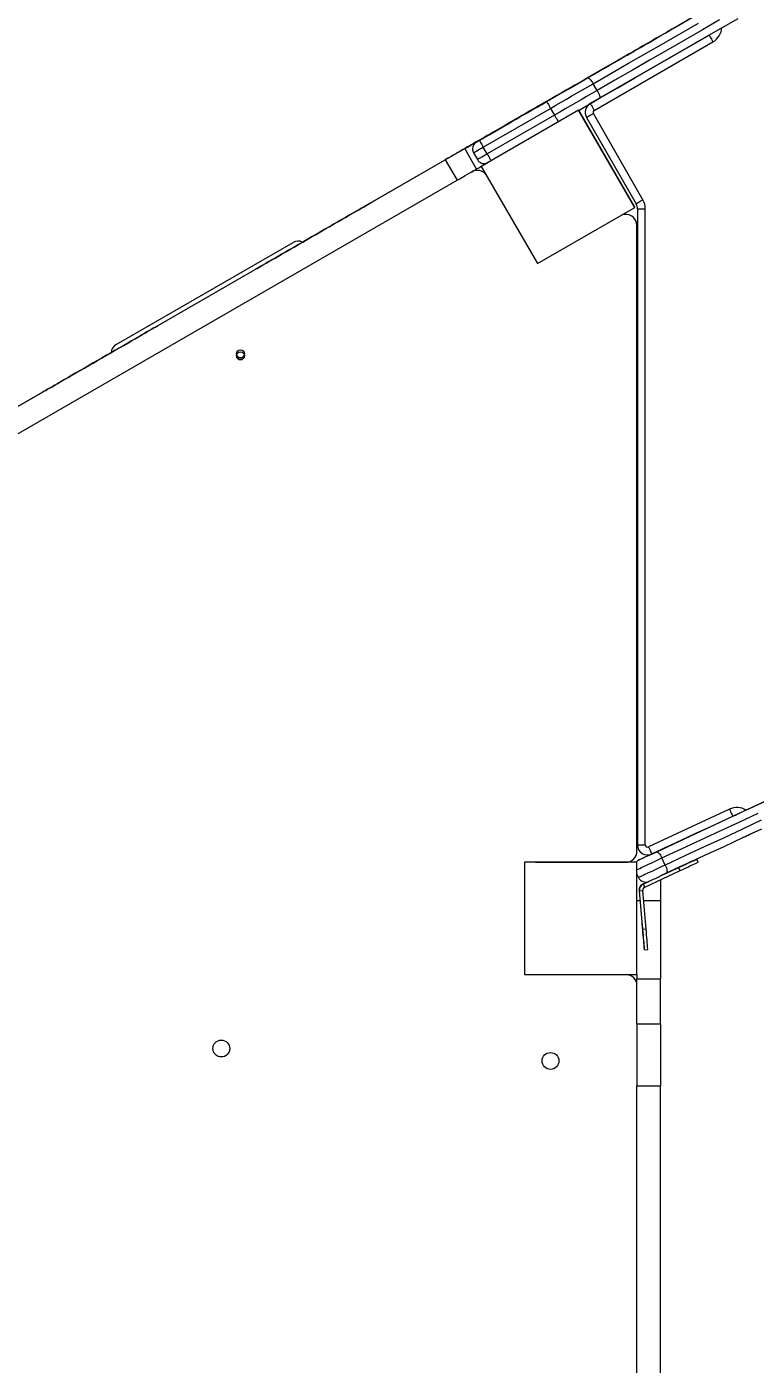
# Model space of a CAD drawing. Header units: millimetres. Extents: x -11024 to 8278, y -7837 to 5770.
# Drawn here: x -5436 to -4787, y -134 to 1057 of the extents above; entities that cross this region are included whole.
import ezdxf

# ---------------------------------------------------------------- set-up
doc = ezdxf.new("R2010")
doc.units = ezdxf.units.MM
for name, color, linetype in [('DIKOM_ОБЪЕКТ', 7, 'Continuous'), ('DIKOM_РАЗМЕР_ЗОНА', 7, 'Continuous'), ('DIKOM_РАЗМЕР_ОБЪЕКТА', 7, 'Continuous')]:
    doc.layers.add(name, color=color, linetype=linetype)
doc.styles.add('style1', font='arial.ttf', dxfattribs={"width": 0.8})
doc.dimstyles.new('1-50', dxfattribs={"dimtxt": 300, "dimasz": 200, "dimexe": 100, "dimexo": 0, "dimgap": 100, "dimtad": 1, "dimtxsty": 'style1', "dimcen": 200, "dimclrd": 7, "dimclre": 7, "dimclrt": 7, "dimadec": 1, "dimazin": 2, "dimtfac": 1, "dimtmove": 0, "dimatfit": 2, "dimfxl": 0, "dimlwd": 25, "dimlwe": 18, "dimarcsym": 0})

# ---------------------------------------------------------------- blocks, each defined once
blk = doc.blocks.new('*D9')
at = {"layer": 'Defpoints', "color": 0, "transparency": 16777216}
for p in [(3740.7, 3707.5), (-8191.6, -3797.3), (-1076.1, -3797.3)]:
    blk.add_point(p, dxfattribs=at)
at = {"layer": 'DIKOM_РАЗМЕР_ОБЪЕКТА', "color": 7, "lineweight": 18, "transparency": 16777216}
for p, q in [((3740.7, 3707.5), (-8291.6, 3707.5)), ((-1076.1, -3797.3), (-8291.6, -3797.3))]:
    blk.add_line(p, q, dxfattribs=at)
at = {"layer": 'DIKOM_РАЗМЕР_ОБЪЕКТА', "color": 7, "lineweight": 25, "transparency": 16777216}
blk.add_line((-8191.6, 3507.5), (-8191.6, -3597.3), dxfattribs=at)
at = {"layer": 'DIKOM_РАЗМЕР_ОБЪЕКТА', "color": 7, "transparency": 16777216}
for points in [[(-8224.9, 3507.5), (-8158.2, 3507.5), (-8191.6, 3707.5)], [(-8224.9, -3597.3), (-8158.2, -3597.3), (-8191.6, -3797.3)]]:
    blk.add_solid(points, dxfattribs=at)
at = {"layer": 'DIKOM_РАЗМЕР_ОБЪЕКТА', "color": 7, "transparency": 16777216, "insert": (-8444.7, -44.9), "char_height": 300, "attachment_point": 5, "rotation": 90, "style": 'style1'}
blk.add_mtext('7500', dxfattribs=at)
blk = doc.blocks.new('*D11')
at = {"layer": 'Defpoints', "color": 0, "transparency": 16777216}
for p in [(3316.1, 5770.1), (-10574.2, -5797.3), (-1580.1, -5797.3)]:
    blk.add_point(p, dxfattribs=at)
at = {"layer": 'DIKOM_РАЗМЕР_ЗОНА', "color": 7, "lineweight": 18, "transparency": 16777216}
for p, q in [((3316.1, 5770.1), (-10674.2, 5770.1)), ((-1580.1, -5797.3), (-10674.2, -5797.3))]:
    blk.add_line(p, q, dxfattribs=at)
at = {"layer": 'DIKOM_РАЗМЕР_ЗОНА', "color": 7, "lineweight": 25, "transparency": 16777216}
blk.add_line((-10574.2, 5570.1), (-10574.2, -5597.3), dxfattribs=at)
at = {"layer": 'DIKOM_РАЗМЕР_ЗОНА', "color": 7, "transparency": 16777216}
for points in [[(-10607.5, 5570.1), (-10540.8, 5570.1), (-10574.2, 5770.1)], [(-10607.5, -5597.3), (-10540.8, -5597.3), (-10574.2, -5797.3)]]:
    blk.add_solid(points, dxfattribs=at)
at = {"layer": 'DIKOM_РАЗМЕР_ЗОНА', "color": 7, "transparency": 16777216, "insert": (-10827.3, -173), "char_height": 300, "attachment_point": 5, "rotation": 90, "style": 'style1'}
blk.add_mtext('11500', dxfattribs=at)

msp = doc.modelspace()

# ---------------------------------------------------------------- linework, layer by layer
at = {"layer": 'DIKOM_ОБЪЕКТ', "color": 7, "linetype": 'Continuous', "lineweight": 15}
for p, q in [((-4977.483, 988.267), (-4856.184, 1058.299)), ((-4828.475, 1050.042), (-4934.164, 989.022)), ((-4934.164, 989.022), (-4828.475, 1050.042)), ((-4828.475, 1050.042), (-4828.475, 1050.042)), ((-4930.664, 982.96), (-4824.975, 1043.98)), ((-4896.683, 1034.915), (-4896.681, 1034.912)), ((-4928.089, 1000.611), (-4931.589, 1006.673)), ((-4973.027, 990.832), (-5032.905, 956.261)), ((-4973.28, 990.693), (-4973.307, 990.677)), ((-4973.255, 990.706), (-4973.224, 990.724)), ((-4973.253, 990.708), (-4973.251, 990.709)), ((-4967.034, 994.293), (-4967.089, 994.261)), ((-4967.089, 994.261), (-4967.089, 994.261)), ((-4966.96, 994.335), (-4967.034, 994.293)), ((-4944.576, 983.111), (-5031.178, 933.111)), ((-5029.405, 950.199), (-4969.527, 984.77)), ((-4966.027, 978.708), (-5025.905, 944.137)), ((-4977.55, 988.384), (-4977.55, 988.384)), ((-4977.55, 988.383), (-4977.55, 988.384)), ((-4977.483, 988.266), (-4977.55, 988.384)), ((-4977.483, 988.266), (-4977.55, 988.384)), ((-4977.483, 988.266), (-4977.55, 988.384)), ((-4977.483, 988.265), (-4977.55, 988.383)), ((-4977.483, 988.265), (-4977.55, 988.383)), ((-4977.483, 988.266), (-4977.55, 988.383)), ((-4977.481, 988.261), (-4977.55, 988.382)), ((-4977.481, 988.261), (-4977.55, 988.382)), ((-4977.55, 988.381), (-4977.55, 988.381)), ((-4977.481, 988.261), (-4977.55, 988.381)), ((-4977.481, 988.261), (-4977.55, 988.381)), ((-4969.527, 984.77), (-4966.027, 978.708)), ((-4944.576, 983.111), (-4944.576, 983.12)), ((-4894.576, 896.509), (-4944.576, 983.111)), ((-4894.579, 896.674), (-4944.463, 983.075)), ((-4938.664, 981.228), (-4938.664, 981.228)), ((-4887.323, 903.339), (-4931.399, 980.234)), ((-5024.245, 961.261), (-5003.462, 973.26)), ((-5003.533, 973.383), (-5020.114, 963.81)), ((-5020.108, 963.814), (-5003.529, 973.385)), ((-5003.533, 973.382), (-5020.087, 963.825)), ((-5020.08, 963.829), (-5003.529, 973.384)), ((-5003.533, 973.382), (-5020.06, 963.84)), ((-5020.053, 963.844), (-5003.529, 973.384)), ((-5003.532, 973.381), (-5020.021, 963.861)), ((-5020.011, 963.867), (-5003.531, 973.381)), ((-5003.531, 973.381), (-5020.001, 963.872)), ((-5019.991, 963.878), (-5003.531, 973.381)), ((-5003.462, 973.26), (-5003.531, 973.381)), ((-5003.531, 973.381), (-5003.531, 973.381)), ((-5003.529, 973.385), (-5003.529, 973.385)), ((-5003.529, 973.383), (-5003.529, 973.384)), ((-5003.529, 973.384), (-5003.529, 973.384)), ((-4937.472, 976.752), (-4893.396, 899.858)), ((-5035.504, 954.761), (-5035.504, 954.761)), ((-5020.108, 963.813), (-5020.108, 963.814)), ((-5020.08, 963.828), (-5020.08, 963.829)), ((-5020.053, 963.843), (-5020.053, 963.844)), ((-5020.011, 963.866), (-5020.011, 963.867)), ((-5019.922, 963.757), (-5019.991, 963.878)), ((-5046.103, 948.805), (-5190.215, 865.603)), ((-5046.097, 948.809), (-5046.103, 948.805)), ((-5046.069, 948.824), (-5046.087, 948.815)), ((-5046.042, 948.839), (-5046.059, 948.83)), ((-5046.003, 948.861), (-5046.032, 948.845)), ((-5045.982, 948.872), (-5045.992, 948.867)), ((-5045.966, 948.881), (-5045.972, 948.878)), ((-5035.467, 930.694), (-5045.966, 948.881)), ((-5039.004, 948.699), (-5039.004, 948.699)), ((-5038.066, 945.199), (-5034.566, 939.137)), ((-5025.905, 944.137), (-5029.405, 950.199)), ((-5556.054, 654.381), (-5063.286, 938.881)), ((-5063.286, 938.881), (-5052.786, 920.695)), ((-5031.198, 933.005), (-5031.205, 933.002)), ((-5031.178, 933.116), (-5031.202, 933.156)), ((-5031.196, 933.16), (-5031.179, 933.13)), ((-5031.172, 933.02), (-5031.189, 933.01)), ((-5031.178, 933.111), (-5031.18, 933.169)), ((-5031.178, 933.111), (-4981.179, 846.509)), ((-5031.137, 933.04), (-5031.172, 933.02)), ((-5031.144, 933.035), (-5031.162, 933.025)), ((-5545.554, 636.195), (-5052.786, 920.695)), ((-5128.273, 901.362), (-5128.249, 901.375)), ((-5128.272, 901.362), (-5128.273, 901.362)), ((-4981.179, 846.509), (-4894.576, 896.509)), ((-4894.576, 896.509), (-4894.579, 896.674)), ((-4892.204, 895.382), (-4885.204, 895.382)), ((-4892.204, 895.382), (-4892.204, 328.652)), ((-4885.204, 328.652), (-4885.204, 895.382)), ((-4892.613, 880.593), (-4892.613, 880.594)), ((-4892.611, 323.174), (-4892.611, 880.387)), ((-5192.108, 864.507), (-5358.908, 768.205)), ((-5356.315, 774.326), (-5198.698, 865.326)), ((-5356.315, 774.325), (-5198.698, 865.325)), ((-5198.698, 865.325), (-5198.698, 865.326)), ((-5186.741, 867.606), (-5186.741, 867.606)), ((-5232.172, 841.375), (-5232.196, 841.362)), ((-5318.798, 791.362), (-5318.775, 791.375)), ((-5318.798, 791.362), (-5318.798, 791.362)), ((-5360.796, 767.118), (-5505.097, 683.805)), ((-5364.276, 765.106), (-5364.276, 765.106)), ((-5356.315, 774.326), (-5356.315, 774.325)), ((-5422.697, 731.375), (-5422.721, 731.362)), ((-4792.896, 360.833), (-4651.512, 426.762)), ((-4810.355, 360.416), (-4882.358, 326.84)), ((-4879.4, 320.496), (-4807.397, 354.071)), ((-4892.204, 328.652), (-4885.204, 328.652)), ((-4892.616, 313.171), (-4992.616, 313.171)), ((-4992.616, 313.171), (-4992.616, 213.171)), ((-4982.888, 313.171), (-4982.611, 313.174)), ((-4982.611, 313.174), (-4902.611, 313.174)), ((-4972.611, 313.174), (-4972.611, 313.171)), ((-4892.616, 213.171), (-4892.616, 313.171)), ((-4890.777, 315.189), (-4890.777, 315.191)), ((-4867.383, 310.651), (-4870.341, 316.995)), ((-4838.038, 313.301), (-4839.306, 316.02)), ((-4838.038, 313.302), (-4839.305, 316.02)), ((-4838.038, 313.302), (-4839.305, 316.02)), ((-4838.038, 313.301), (-4839.305, 316.02)), ((-4892.616, 302.569), (-4891.205, 299.542)), ((-4885.749, 291.053), (-4854.224, 305.753)), ((-4871.616, 300.955), (-4855.619, 308.414)), ((-4871.616, 300.954), (-4855.619, 308.413)), ((-4855.619, 308.413), (-4871.616, 300.954)), ((-4871.616, 300.954), (-4855.619, 308.413)), ((-4855.619, 308.413), (-4871.616, 300.954)), ((-4854.224, 305.753), (-4855.491, 308.472)), ((-4890.714, 287.692), (-4890.458, 287.811)), ((-4890.714, 287.692), (-4887.682, 253.039)), ((-4890.458, 287.811), (-4887.47, 288.072)), ((-4887.426, 253.158), (-4890.458, 287.811)), ((-4884.437, 253.419), (-4887.47, 288.072)), ((-4881.941, 296.139), (-4887.272, 293.652)), ((-4887.272, 293.652), (-4887.017, 293.772)), ((-4887.017, 293.772), (-4881.931, 296.143)), ((-4887.017, 293.772), (-4885.749, 291.053)), ((-4871.616, 297.695), (-4871.616, 279.212)), ((-4892.616, 279.212), (-4889.972, 279.212)), ((-4886.694, 279.212), (-4871.616, 279.212)), ((-4871.616, 279.212), (-4871.616, 209.212)), ((-4884.437, 253.419), (-4887.426, 253.158)), ((-4885.985, 235.167), (-4882.996, 235.428)), ((-4992.616, 213.171), (-4892.616, 213.171)), ((-4892.616, 213.171), (-4892.616, 209.212)), ((-4892.616, 209.212), (-4871.616, 209.212)), ((-4892.616, 169.209), (-4892.616, 209.212)), ((-4871.616, 169.209), (-4871.616, 209.212)), ((-4892.616, 169.209), (-4871.616, 169.209)), ((-4892.616, 169.209), (-4892.616, 169.205)), ((-4892.616, 169.205), (-4871.616, 169.205)), ((-4892.616, 169.205), (-4892.616, 113.93)), ((-4871.616, 169.209), (-4871.616, 169.205)), ((-4871.616, 169.205), (-4871.616, 113.93)), ((-4892.616, 113.93), (-4871.616, 113.93)), ((-4892.616, -375.527), (-4892.616, 113.93)), ((-4871.616, -375.527), (-4871.616, 113.93))]:
    msp.add_line(p, q, dxfattribs=at)
at = {"layer": 'DIKOM_ОБЪЕКТ', "color": 7, "linetype": 'Continuous', "lineweight": 15, "flags": 128}
for points in [[(-4828.284, 1074.405), (-4833.994, 1071.108), (-4839.843, 1067.731), (-4845.522, 1064.452), (-4851.022, 1061.277), (-4856.329, 1058.213), (-4861.434, 1055.266), (-4866.326, 1052.442), (-4870.994, 1049.746), (-4875.43, 1047.185), (-4879.624, 1044.764), (-4883.567, 1042.487), (-4887.252, 1040.359), (-4890.671, 1038.386), (-4893.817, 1036.569), (-4896.683, 1034.915)], [(-4892.192, 1037.504), (-4889.488, 1039.065), (-4886.5, 1040.79), (-4883.235, 1042.675), (-4879.7, 1044.716), (-4875.901, 1046.909), (-4871.848, 1049.25), (-4867.549, 1051.732), (-4863.013, 1054.35), (-4858.25, 1057.1), (-4853.271, 1059.975), (-4848.086, 1062.969), (-4842.706, 1066.075), (-4837.142, 1069.287), (-4831.408, 1072.598), (-4828.286, 1074.4)], [(-4843.368, 1065.691), (-4858.647, 1056.869), (-4874.026, 1047.99), (-4889.498, 1039.057), (-4905.058, 1030.074), (-4920.699, 1021.043), (-4936.417, 1011.969)], [(-4931.589, 1006.673), (-4915.756, 1015.815), (-4899.999, 1024.912), (-4884.324, 1033.962), (-4868.738, 1042.961), (-4853.245, 1051.905), (-4837.853, 1060.792)], [(-4819.068, 1063.555), (-4834.353, 1054.729), (-4849.745, 1045.843), (-4865.238, 1036.898), (-4880.824, 1027.899), (-4896.499, 1018.85), (-4912.256, 1009.752), (-4928.089, 1000.611)], [(-4925.917, 993.782), (-4910.199, 1002.857), (-4894.558, 1011.887), (-4878.998, 1020.871), (-4863.526, 1029.804), (-4848.147, 1038.683), (-4832.868, 1047.504), (-4817.694, 1056.265), (-4802.632, 1064.961)], [(-4828.475, 1050.042), (-4828.408, 1049.925), (-4828.209, 1049.58), (-4827.885, 1049.02), (-4827.45, 1048.266), (-4826.92, 1047.348), (-4826.315, 1046.299), (-4825.658, 1045.162), (-4824.975, 1043.98)], [(-4977.48, 988.262), (-4971.602, 991.656), (-4965.389, 995.243), (-4959.309, 998.754), (-4953.375, 1002.18), (-4947.6, 1005.514), (-4941.997, 1008.749), (-4936.579, 1011.877), (-4931.356, 1014.892), (-4926.341, 1017.788), (-4921.545, 1020.557), (-4916.977, 1023.194), (-4912.649, 1025.693), (-4908.569, 1028.048), (-4904.747, 1030.255), (-4901.191, 1032.308), (-4897.908, 1034.204), (-4894.906, 1035.937), (-4892.192, 1037.504)], [(-4896.683, 1034.915), (-4899.504, 1033.286), (-4902.619, 1031.487), (-4906.02, 1029.524), (-4909.698, 1027.4), (-4913.645, 1025.122), (-4917.852, 1022.693), (-4922.309, 1020.119), (-4927.006, 1017.408), (-4931.931, 1014.564), (-4937.073, 1011.596), (-4942.419, 1008.509), (-4947.958, 1005.311), (-4953.676, 1002.009), (-4959.56, 998.612), (-4965.596, 995.128), (-4971.769, 991.563), (-4977.483, 988.265)], [(-4936.417, 1011.969), (-4940.932, 1009.362), (-4945.471, 1006.741), (-4950.032, 1004.108), (-4954.61, 1001.465), (-4959.202, 998.814), (-4963.804, 996.157), (-4968.414, 993.495), (-4973.027, 990.832)], [(-4969.527, 984.77), (-4964.747, 987.53), (-4959.97, 990.288), (-4955.201, 993.041), (-4950.442, 995.789), (-4945.698, 998.528), (-4940.972, 1001.256), (-4936.268, 1003.972), (-4931.589, 1006.673)], [(-4936.417, 1011.969), (-4936.09, 1012.002), (-4935.642, 1011.801), (-4935.089, 1011.373), (-4934.453, 1010.735), (-4933.757, 1009.912), (-4933.029, 1008.935), (-4932.297, 1007.841), (-4931.589, 1006.673)], [(-5003.462, 973.26), (-5000.106, 975.198), (-4996.778, 977.119), (-4993.508, 979.007), (-4990.322, 980.847), (-4987.249, 982.621), (-4984.314, 984.316), (-4981.542, 985.916), (-4978.957, 987.408), (-4976.582, 988.78), (-4974.436, 990.019), (-4972.537, 991.115), (-4970.902, 992.059), (-4969.545, 992.843), (-4968.477, 993.459), (-4967.708, 993.903), (-4967.244, 994.171), (-4967.089, 994.261)], [(-4977.483, 988.266), (-4977.315, 988.363), (-4975.874, 989.194), (-4974.737, 989.851), (-4973.916, 990.325), (-4973.42, 990.612), (-4973.253, 990.708)], [(-4977.483, 988.265), (-4976.385, 988.898), (-4975.166, 989.603), (-4974.235, 990.14), (-4973.603, 990.505), (-4973.275, 990.694), (-4973.255, 990.706)], [(-4977.483, 988.267), (-4977.342, 988.348), (-4975.901, 989.179), (-4974.764, 989.836), (-4973.943, 990.31), (-4973.446, 990.597), (-4973.28, 990.693)], [(-4973.307, 990.677), (-4973.327, 990.666), (-4973.654, 990.477), (-4974.286, 990.112), (-4975.216, 989.575), (-4976.435, 988.871), (-4977.483, 988.266)], [(-4973.224, 990.724), (-4973.389, 990.628), (-4973.885, 990.342), (-4974.706, 989.868), (-4975.843, 989.212), (-4977.283, 988.38), (-4977.482, 988.265)], [(-4973.251, 990.709), (-4973.416, 990.613), (-4973.913, 990.327), (-4974.733, 989.853), (-4975.87, 989.197), (-4977.31, 988.365), (-4977.482, 988.266)], [(-4967.089, 994.261), (-4967.244, 994.172), (-4967.708, 993.904), (-4968.477, 993.46), (-4969.545, 992.843), (-4970.902, 992.06), (-4972.537, 991.116), (-4974.436, 990.02), (-4976.582, 988.78), (-4977.481, 988.261)], [(-4967.089, 994.261), (-4967.244, 994.171), (-4967.708, 993.903), (-4968.477, 993.459), (-4969.545, 992.843), (-4970.902, 992.059), (-4972.537, 991.115), (-4974.436, 990.019), (-4976.582, 988.78), (-4977.481, 988.261)], [(-4977.48, 988.262), (-4976.6, 988.77), (-4974.444, 990.014), (-4972.534, 991.117), (-4970.884, 992.07), (-4969.51, 992.863), (-4968.423, 993.491), (-4967.632, 993.948), (-4967.143, 994.23), (-4966.962, 994.335), (-4966.96, 994.335)], [(-4973.027, 990.832), (-4972.96, 990.715), (-4972.761, 990.37), (-4972.437, 989.81), (-4972.002, 989.056), (-4971.472, 988.138), (-4970.867, 987.09), (-4970.21, 985.952), (-4969.527, 984.77)], [(-4928.089, 1000.611), (-4932.768, 997.91), (-4937.472, 995.194), (-4942.198, 992.465), (-4946.942, 989.726), (-4951.701, 986.979), (-4956.47, 984.225), (-4961.247, 981.467), (-4966.027, 978.708)], [(-4944.463, 983.075), (-4944.11, 983.279), (-4939.532, 985.922), (-4934.971, 988.555), (-4930.432, 991.176), (-4925.917, 993.782)], [(-4934.164, 989.022), (-4934.097, 988.906), (-4933.897, 988.561), (-4933.574, 988.001), (-4933.139, 987.247), (-4932.608, 986.328), (-4932.003, 985.28), (-4931.347, 984.143), (-4930.664, 982.96)], [(-4928.089, 1000.611), (-4927.431, 999.414), (-4926.851, 998.233), (-4926.368, 997.114), (-4926.003, 996.1), (-4925.769, 995.23), (-4925.675, 994.537), (-4925.725, 994.048), (-4925.917, 993.782)], [(-4977.55, 988.384), (-4977.714, 988.29), (-4978.202, 988.008), (-4979.009, 987.542), (-4980.124, 986.899), (-4981.533, 986.085), (-4983.219, 985.111), (-4985.161, 983.99), (-4987.334, 982.736), (-4989.71, 981.364), (-4992.26, 979.892), (-4994.952, 978.338), (-4997.752, 976.721), (-5000.624, 975.063), (-5003.533, 973.383)], [(-4977.55, 988.384), (-4977.714, 988.289), (-4978.202, 988.007), (-4979.009, 987.542), (-4980.124, 986.898), (-4981.533, 986.084), (-4983.219, 985.111), (-4985.161, 983.99), (-4987.334, 982.735), (-4989.71, 981.363), (-4992.26, 979.891), (-4994.952, 978.337), (-4997.752, 976.72), (-5000.624, 975.062), (-5003.533, 973.382)], [(-4977.55, 988.383), (-4977.714, 988.288), (-4978.202, 988.007), (-4979.009, 987.541), (-4980.124, 986.897), (-4981.533, 986.083), (-4983.219, 985.11), (-4985.161, 983.989), (-4987.334, 982.735), (-4989.71, 981.363), (-4992.26, 979.89), (-4994.952, 978.336), (-4997.752, 976.72), (-5000.624, 975.061), (-5003.533, 973.382)], [(-4977.55, 988.382), (-4977.714, 988.287), (-4978.202, 988.006), (-4979.009, 987.54), (-4980.123, 986.896), (-4981.533, 986.083), (-4983.219, 985.109), (-4985.16, 983.988), (-4987.333, 982.734), (-4989.709, 981.362), (-4992.259, 979.89), (-4994.951, 978.336), (-4997.751, 976.719), (-5000.623, 975.061), (-5003.532, 973.381)], [(-5003.531, 973.381), (-5000.623, 975.061), (-4997.75, 976.719), (-4994.951, 978.336), (-4992.259, 979.89), (-4989.709, 981.362), (-4987.333, 982.734), (-4985.16, 983.988), (-4983.219, 985.109), (-4981.533, 986.082), (-4980.123, 986.896), (-4979.009, 987.54), (-4978.202, 988.005), (-4977.714, 988.287), (-4977.55, 988.382)], [(-4977.55, 988.381), (-4977.714, 988.287), (-4978.202, 988.005), (-4979.009, 987.539), (-4980.123, 986.896), (-4981.533, 986.082), (-4983.219, 985.109), (-4985.16, 983.988), (-4987.333, 982.733), (-4989.709, 981.362), (-4992.259, 979.889), (-4994.951, 978.335), (-4997.75, 976.719), (-5000.623, 975.061), (-5003.531, 973.381)], [(-5003.531, 973.381), (-5000.623, 975.06), (-4997.75, 976.719), (-4994.951, 978.335), (-4992.259, 979.889), (-4989.709, 981.361), (-4987.333, 982.733), (-4985.16, 983.988), (-4983.219, 985.108), (-4981.533, 986.082), (-4980.123, 986.896), (-4979.009, 987.539), (-4978.202, 988.005), (-4977.714, 988.287), (-4977.55, 988.381)], [(-5003.529, 973.385), (-5000.621, 975.065), (-4997.748, 976.723), (-4994.949, 978.339), (-4992.257, 979.893), (-4989.708, 981.365), (-4987.332, 982.737), (-4985.159, 983.991), (-4983.218, 985.112), (-4981.532, 986.085), (-4980.123, 986.899), (-4979.009, 987.542), (-4978.202, 988.008), (-4977.714, 988.29), (-4977.55, 988.384)], [(-5003.529, 973.384), (-5000.621, 975.064), (-4997.748, 976.722), (-4994.949, 978.338), (-4992.257, 979.892), (-4989.708, 981.364), (-4987.332, 982.736), (-4985.159, 983.99), (-4983.218, 985.111), (-4981.532, 986.084), (-4980.123, 986.898), (-4979.009, 987.542), (-4978.202, 988.007), (-4977.714, 988.289), (-4977.55, 988.383)], [(-5003.529, 973.384), (-5000.621, 975.063), (-4997.748, 976.721), (-4994.949, 978.338), (-4992.257, 979.892), (-4989.708, 981.364), (-4987.332, 982.735), (-4985.159, 983.99), (-4983.218, 985.11), (-4981.532, 986.084), (-4980.123, 986.897), (-4979.009, 987.541), (-4978.202, 988.007), (-4977.714, 988.288), (-4977.55, 988.383)], [(-4966.027, 978.708), (-4965.344, 977.525), (-4964.688, 976.388), (-4964.083, 975.34), (-4963.552, 974.421), (-4963.117, 973.667), (-4962.793, 973.107), (-4962.594, 972.762), (-4962.575, 972.729)], [(-4937.472, 976.752), (-4937.355, 976.819), (-4937.01, 977.017), (-4936.448, 977.339), (-4935.693, 977.772), (-4934.773, 978.299), (-4933.723, 978.901), (-4932.584, 979.554), (-4931.399, 980.234)], [(-5003.656, 973.312), (-5003.81, 973.223), (-5004.258, 972.965), (-5004.96, 972.559), (-5005.854, 972.043), (-5006.861, 971.462), (-5007.891, 970.867), (-5008.852, 970.312), (-5009.66, 969.846), (-5010.241, 969.51), (-5010.546, 969.334), (-5010.546, 969.334), (-5010.241, 969.51), (-5009.66, 969.846), (-5008.853, 970.312), (-5007.891, 970.867), (-5006.862, 971.461), (-5005.855, 972.043), (-5004.961, 972.559), (-5004.258, 972.965), (-5003.81, 973.223), (-5003.656, 973.312)], [(-5003.628, 973.327), (-5003.782, 973.239), (-5004.23, 972.98), (-5004.932, 972.575), (-5005.826, 972.058), (-5006.833, 971.477), (-5007.863, 970.883), (-5008.824, 970.328), (-5009.631, 969.861), (-5010.213, 969.526), (-5010.517, 969.35), (-5010.518, 969.35), (-5010.213, 969.525), (-5009.632, 969.861), (-5008.825, 970.327), (-5007.863, 970.882), (-5006.834, 971.477), (-5005.827, 972.058), (-5004.933, 972.574), (-5004.23, 972.98), (-5003.782, 973.239), (-5003.628, 973.327)], [(-5003.6, 973.343), (-5003.754, 973.254), (-5004.202, 972.995), (-5004.904, 972.59), (-5005.799, 972.074), (-5006.805, 971.493), (-5007.835, 970.898), (-5008.796, 970.343), (-5009.603, 969.877), (-5010.185, 969.541), (-5010.49, 969.365), (-5010.49, 969.365), (-5010.186, 969.541), (-5009.604, 969.877), (-5008.797, 970.343), (-5007.835, 970.898), (-5006.806, 971.492), (-5005.799, 972.073), (-5004.905, 972.59), (-5004.202, 972.995), (-5003.754, 973.254), (-5003.6, 973.343)], [(-5003.559, 973.366), (-5003.713, 973.277), (-5004.161, 973.018), (-5004.863, 972.613), (-5005.757, 972.096), (-5006.764, 971.515), (-5007.794, 970.921), (-5008.755, 970.366), (-5009.562, 969.9), (-5010.144, 969.564), (-5010.449, 969.388), (-5010.449, 969.388), (-5010.145, 969.564), (-5009.563, 969.899), (-5008.756, 970.366), (-5007.794, 970.92), (-5006.765, 971.515), (-5005.758, 972.096), (-5004.864, 972.612), (-5004.161, 973.018), (-5003.713, 973.277), (-5003.559, 973.366)], [(-5003.538, 973.377), (-5003.692, 973.288), (-5004.14, 973.03), (-5004.842, 972.624), (-5005.737, 972.108), (-5006.743, 971.527), (-5007.773, 970.932), (-5008.734, 970.377), (-5009.541, 969.911), (-5010.123, 969.575), (-5010.428, 969.399), (-5010.428, 969.399), (-5010.124, 969.575), (-5009.542, 969.911), (-5008.735, 970.377), (-5007.773, 970.932), (-5006.744, 971.526), (-5005.737, 972.108), (-5004.843, 972.624), (-5004.14, 973.029), (-5003.692, 973.288), (-5003.538, 973.377)], [(-5003.461, 973.261), (-5003.615, 973.172), (-5004.062, 972.913), (-5004.765, 972.508), (-5005.659, 971.992), (-5006.666, 971.41), (-5007.696, 970.816), (-5008.657, 970.261), (-5009.464, 969.795), (-5010.046, 969.459), (-5010.35, 969.283), (-5010.35, 969.283), (-5010.046, 969.459), (-5009.464, 969.795), (-5008.657, 970.261), (-5007.696, 970.816), (-5006.666, 971.41), (-5005.659, 971.992), (-5004.765, 972.508), (-5004.062, 972.914), (-5003.615, 973.172), (-5003.461, 973.261)], [(-5020.114, 963.81), (-5023.023, 962.131), (-5025.895, 960.472), (-5028.695, 958.856), (-5031.387, 957.302), (-5033.937, 955.83), (-5036.313, 954.458), (-5038.486, 953.203), (-5040.428, 952.082), (-5042.114, 951.109), (-5043.523, 950.295), (-5044.638, 949.651), (-5045.445, 949.185), (-5045.933, 948.904), (-5046.097, 948.809)], [(-5046.087, 948.815), (-5045.924, 948.909), (-5045.436, 949.191), (-5044.629, 949.656), (-5043.515, 950.3), (-5042.106, 951.113), (-5040.419, 952.087), (-5038.478, 953.207), (-5036.306, 954.462), (-5033.93, 955.833), (-5031.38, 957.306), (-5028.689, 958.86), (-5025.889, 960.476), (-5023.017, 962.134), (-5020.108, 963.814)], [(-5020.087, 963.825), (-5022.996, 962.146), (-5025.868, 960.487), (-5028.668, 958.871), (-5031.36, 957.317), (-5033.91, 955.844), (-5036.286, 954.473), (-5038.459, 953.218), (-5040.4, 952.097), (-5042.086, 951.124), (-5043.496, 950.31), (-5044.611, 949.666), (-5045.418, 949.2), (-5045.906, 948.919), (-5046.069, 948.824)], [(-5046.059, 948.83), (-5045.896, 948.924), (-5045.409, 949.205), (-5044.602, 949.671), (-5043.487, 950.315), (-5042.078, 951.128), (-5040.392, 952.102), (-5038.451, 953.222), (-5036.279, 954.476), (-5033.903, 955.848), (-5031.353, 957.32), (-5028.662, 958.874), (-5025.862, 960.491), (-5022.99, 962.149), (-5020.08, 963.829)], [(-5020.06, 963.84), (-5022.969, 962.161), (-5025.841, 960.502), (-5028.641, 958.886), (-5031.332, 957.332), (-5033.882, 955.86), (-5036.259, 954.488), (-5038.431, 953.233), (-5040.373, 952.112), (-5042.059, 951.139), (-5043.469, 950.325), (-5044.584, 949.681), (-5045.39, 949.215), (-5045.879, 948.933), (-5046.042, 948.839)], [(-5046.032, 948.845), (-5045.869, 948.939), (-5045.381, 949.221), (-5044.575, 949.686), (-5043.46, 950.33), (-5042.051, 951.143), (-5040.365, 952.116), (-5038.424, 953.237), (-5036.252, 954.491), (-5033.876, 955.863), (-5031.326, 957.335), (-5028.634, 958.889), (-5025.834, 960.506), (-5022.962, 962.164), (-5020.053, 963.844)], [(-5020.021, 963.861), (-5022.93, 962.182), (-5025.802, 960.523), (-5028.602, 958.907), (-5031.294, 957.353), (-5033.843, 955.881), (-5036.219, 954.509), (-5038.392, 953.255), (-5040.334, 952.134), (-5042.02, 951.161), (-5043.429, 950.347), (-5044.544, 949.703), (-5045.351, 949.237), (-5045.839, 948.955), (-5046.003, 948.861)], [(-5045.992, 948.867), (-5045.829, 948.961), (-5045.341, 949.243), (-5044.535, 949.708), (-5043.42, 950.352), (-5042.011, 951.165), (-5040.325, 952.139), (-5038.383, 953.26), (-5036.211, 954.514), (-5033.835, 955.886), (-5031.285, 957.358), (-5028.593, 958.912), (-5025.793, 960.529), (-5022.92, 962.187), (-5020.011, 963.867)], [(-5020.001, 963.872), (-5022.91, 962.193), (-5025.782, 960.534), (-5028.582, 958.918), (-5031.274, 957.364), (-5033.823, 955.892), (-5036.199, 954.52), (-5038.372, 953.266), (-5040.313, 952.145), (-5041.999, 951.172), (-5043.409, 950.358), (-5044.524, 949.714), (-5045.33, 949.249), (-5045.819, 948.967), (-5045.982, 948.872)], [(-5045.972, 948.878), (-5045.809, 948.972), (-5045.321, 949.254), (-5044.515, 949.719), (-5043.4, 950.363), (-5041.991, 951.176), (-5040.304, 952.15), (-5038.363, 953.271), (-5036.191, 954.525), (-5033.815, 955.897), (-5031.265, 957.369), (-5028.573, 958.923), (-5025.773, 960.54), (-5022.9, 962.198), (-5019.991, 963.878)], [(-5035.504, 954.761), (-5035.333, 954.86), (-5034.825, 955.153), (-5033.995, 955.632), (-5032.87, 956.282), (-5031.482, 957.083), (-5029.875, 958.011), (-5028.096, 959.038), (-5026.2, 960.132), (-5024.245, 961.261)], [(-5032.905, 956.261), (-5033.412, 955.968), (-5033.9, 955.687), (-5034.349, 955.428), (-5034.743, 955.2), (-5035.066, 955.014), (-5035.306, 954.875), (-5035.454, 954.79), (-5035.504, 954.761)], [(-5032.905, 956.261), (-5032.838, 956.144), (-5032.639, 955.8), (-5032.316, 955.239), (-5031.88, 954.485), (-5031.35, 953.567), (-5030.745, 952.519), (-5030.088, 951.381), (-5029.405, 950.199)], [(-5045.966, 948.881), (-5046.143, 948.779), (-5046.668, 948.476), (-5047.531, 947.977), (-5048.715, 947.294), (-5050.196, 946.439), (-5051.944, 945.43), (-5053.922, 944.288), (-5056.091, 943.035), (-5058.406, 941.699), (-5060.821, 940.304), (-5063.286, 938.881)], [(-5038.066, 945.199), (-5037.899, 945.295), (-5037.407, 945.579), (-5036.606, 946.041), (-5035.529, 946.663), (-5034.217, 947.421), (-5032.719, 948.285), (-5031.095, 949.223), (-5029.405, 950.199)], [(-5025.905, 944.137), (-5027.595, 943.161), (-5029.219, 942.223), (-5030.717, 941.359), (-5032.029, 940.601), (-5033.106, 939.979), (-5033.907, 939.517), (-5034.399, 939.233), (-5034.566, 939.137)], [(-5025.905, 944.137), (-5025.223, 942.954), (-5024.566, 941.817), (-5023.961, 940.769), (-5023.431, 939.85), (-5022.995, 939.096), (-5022.672, 938.536), (-5022.473, 938.191), (-5022.454, 938.158)], [(-5052.786, 920.695), (-5050.321, 922.118), (-5047.906, 923.512), (-5045.591, 924.849), (-5043.422, 926.101), (-5041.444, 927.243), (-5039.697, 928.252), (-5038.215, 929.107), (-5037.031, 929.791), (-5036.168, 930.289), (-5035.643, 930.593), (-5035.467, 930.694)], [(-5035.467, 930.694), (-5035.309, 930.785), (-5034.821, 931.067), (-5034.015, 931.533), (-5032.9, 932.176), (-5031.491, 932.99), (-5029.805, 933.963), (-5027.863, 935.084), (-5025.707, 936.329)], [(-5232.196, 841.362), (-5232.044, 841.45), (-5231.587, 841.713), (-5230.83, 842.151), (-5229.775, 842.76), (-5228.43, 843.536), (-5226.802, 844.476), (-5224.901, 845.574), (-5222.737, 846.823), (-5220.324, 848.216), (-5217.676, 849.745), (-5214.808, 851.401), (-5211.738, 853.174), (-5208.482, 855.053), (-5205.061, 857.029), (-5201.494, 859.088), (-5197.802, 861.22), (-5194.007, 863.411), (-5190.131, 865.648), (-5186.197, 867.92), (-5182.228, 870.211), (-5178.248, 872.509), (-5174.279, 874.801), (-5170.345, 877.072), (-5166.469, 879.31), (-5162.674, 881.501), (-5158.982, 883.632), (-5155.414, 885.692), (-5151.993, 887.668), (-5148.737, 889.547), (-5145.666, 891.32), (-5142.798, 892.976), (-5140.149, 894.506), (-5137.736, 895.899), (-5135.572, 897.148), (-5133.67, 898.246), (-5132.041, 899.186), (-5130.696, 899.963), (-5129.64, 900.573), (-5128.882, 901.01), (-5128.425, 901.274), (-5128.273, 901.362)], [(-5128.249, 901.375), (-5128.401, 901.288), (-5128.857, 901.024), (-5129.615, 900.587), (-5130.669, 899.978), (-5132.015, 899.201), (-5133.643, 898.261), (-5135.544, 897.164), (-5137.708, 895.915), (-5140.12, 894.521), (-5142.768, 892.992), (-5145.636, 891.337), (-5148.707, 889.564), (-5151.963, 887.684), (-5155.384, 885.709), (-5158.951, 883.649), (-5162.643, 881.518), (-5166.438, 879.327), (-5170.314, 877.089), (-5174.248, 874.818), (-5178.216, 872.527), (-5182.197, 870.228), (-5186.166, 867.937), (-5190.1, 865.666), (-5193.976, 863.428), (-5197.77, 861.237), (-5201.463, 859.105), (-5205.03, 857.046), (-5208.452, 855.07), (-5211.708, 853.19), (-5214.779, 851.417), (-5217.647, 849.761), (-5220.296, 848.232), (-5222.709, 846.839), (-5224.873, 845.589), (-5226.775, 844.491), (-5228.403, 843.551), (-5229.749, 842.774), (-5230.804, 842.165), (-5231.562, 841.727), (-5232.019, 841.464), (-5232.172, 841.375)], [(-4893.396, 899.858), (-4893.279, 899.924), (-4892.933, 900.122), (-4892.372, 900.444), (-4891.617, 900.877), (-4890.697, 901.405), (-4889.647, 902.006), (-4888.507, 902.66), (-4887.323, 903.339)], [(-5186.741, 867.606), (-5186.844, 867.547), (-5187.149, 867.37), (-5187.645, 867.084), (-5188.312, 866.699), (-5189.126, 866.229), (-5190.054, 865.693), (-5190.325, 865.537)], [(-5190.213, 865.602), (-5190.055, 865.693), (-5189.127, 866.228), (-5188.313, 866.698), (-5187.646, 867.084), (-5187.15, 867.37), (-5186.844, 867.546), (-5186.741, 867.606)], [(-5422.721, 731.362), (-5422.569, 731.45), (-5422.113, 731.714), (-5421.356, 732.151), (-5420.301, 732.76), (-5418.956, 733.536), (-5417.328, 734.476), (-5415.427, 735.574), (-5413.263, 736.823), (-5410.85, 738.216), (-5408.202, 739.745), (-5405.334, 741.401), (-5402.263, 743.174), (-5399.008, 745.053), (-5395.586, 747.029), (-5392.019, 749.088), (-5388.327, 751.22), (-5384.532, 753.411), (-5380.657, 755.648), (-5376.723, 757.92), (-5372.754, 760.211), (-5368.773, 762.509), (-5364.805, 764.801), (-5360.871, 767.072), (-5356.995, 769.31), (-5353.2, 771.501), (-5349.508, 773.632), (-5345.94, 775.692), (-5342.519, 777.667), (-5339.262, 779.547), (-5336.191, 781.32), (-5333.323, 782.976), (-5330.674, 784.506), (-5328.261, 785.899), (-5326.097, 787.148), (-5324.196, 788.246), (-5322.567, 789.186), (-5321.221, 789.963), (-5320.166, 790.573), (-5319.408, 791.01), (-5318.951, 791.274), (-5318.798, 791.362)], [(-5318.775, 791.375), (-5318.927, 791.288), (-5319.383, 791.024), (-5320.14, 790.587), (-5321.195, 789.978), (-5322.54, 789.201), (-5324.168, 788.261), (-5326.07, 787.164), (-5328.233, 785.915), (-5330.646, 784.521), (-5333.294, 782.992), (-5336.162, 781.337), (-5339.232, 779.564), (-5342.488, 777.684), (-5345.909, 775.709), (-5349.477, 773.649), (-5353.168, 771.518), (-5356.963, 769.327), (-5360.839, 767.089), (-5364.773, 764.818), (-5368.742, 762.527), (-5372.722, 760.228), (-5376.691, 757.937), (-5380.625, 755.666), (-5384.501, 753.428), (-5388.296, 751.237), (-5391.988, 749.105), (-5395.556, 747.046), (-5398.977, 745.07), (-5402.233, 743.19), (-5405.304, 741.417), (-5408.173, 739.761), (-5410.821, 738.232), (-5413.235, 736.839), (-5415.398, 735.589), (-5417.301, 734.491), (-5418.929, 733.551), (-5420.275, 732.774), (-5421.33, 732.165), (-5422.088, 731.727), (-5422.545, 731.464), (-5422.697, 731.375)], [(-5358.908, 768.205), (-5359.955, 767.601), (-5360.962, 767.019), (-5361.89, 766.484), (-5362.704, 766.014), (-5363.371, 765.628), (-5363.867, 765.342), (-5364.173, 765.166), (-5364.276, 765.106)], [(-5364.276, 765.106), (-5364.173, 765.165), (-5363.868, 765.342), (-5363.372, 765.628), (-5362.705, 766.013), (-5361.891, 766.483), (-5360.963, 767.019), (-5360.796, 767.115)], [(-4773.772, 369.75), (-4790.369, 362.01), (-4807.103, 354.207), (-4823.969, 346.342), (-4840.96, 338.419), (-4858.07, 330.441), (-4875.293, 322.409)], [(-4810.355, 360.416), (-4809.778, 359.178), (-4809.223, 357.988), (-4808.711, 356.891), (-4808.263, 355.929), (-4807.895, 355.141), (-4807.622, 354.554), (-4807.453, 354.193), (-4807.397, 354.071)], [(-4806.37, 354.55), (-4806.323, 354.572), (-4805.825, 354.804), (-4805.009, 355.185), (-4803.894, 355.705), (-4802.509, 356.351), (-4800.886, 357.107), (-4799.068, 357.955), (-4797.097, 358.874), (-4795.022, 359.842), (-4792.896, 360.833)], [(-4870.341, 316.995), (-4853.005, 325.078), (-4835.784, 333.109), (-4818.682, 341.084), (-4801.707, 349), (-4784.863, 356.854)], [(-4781.905, 350.51), (-4798.748, 342.656), (-4815.724, 334.74), (-4832.825, 326.765), (-4850.047, 318.734), (-4867.383, 310.651)], [(-4866.418, 303.377), (-4849.195, 311.408), (-4832.085, 319.387), (-4815.094, 327.31), (-4798.229, 335.174), (-4781.494, 342.978)], [(-4797.615, 335.462), (-4797.448, 335.54), (-4796.95, 335.772), (-4796.134, 336.153), (-4795.019, 336.672), (-4793.634, 337.318), (-4792.012, 338.075), (-4790.193, 338.923), (-4788.222, 339.842), (-4787.335, 340.255)], [(-4875.293, 322.409), (-4877.26, 321.492), (-4879.278, 320.551), (-4881.289, 319.613), (-4883.231, 318.708), (-4885.049, 317.86), (-4886.689, 317.095), (-4888.101, 316.437), (-4889.245, 315.903), (-4890.088, 315.51), (-4890.603, 315.27), (-4890.777, 315.189)], [(-4882.358, 326.84), (-4881.781, 325.602), (-4881.226, 324.412), (-4880.715, 323.315), (-4880.267, 322.354), (-4879.899, 321.565), (-4879.626, 320.978), (-4879.457, 320.618), (-4879.4, 320.496)], [(-4875.293, 322.409), (-4874.847, 322.469), (-4874.305, 322.282), (-4873.687, 321.857), (-4873.017, 321.208), (-4872.32, 320.363), (-4871.625, 319.352), (-4870.957, 318.215), (-4870.341, 316.995)], [(-4861.775, 328.714), (-4861.936, 328.639), (-4862.405, 328.42), (-4863.14, 328.078), (-4864.076, 327.641), (-4865.13, 327.15), (-4866.207, 326.648), (-4867.213, 326.179), (-4868.058, 325.785), (-4868.666, 325.501), (-4868.985, 325.352), (-4868.985, 325.352), (-4868.666, 325.501), (-4868.058, 325.785), (-4867.213, 326.179), (-4866.207, 326.648), (-4865.13, 327.15), (-4864.076, 327.641), (-4863.14, 328.078), (-4862.405, 328.42), (-4861.936, 328.639), (-4861.775, 328.714)], [(-4861.775, 328.714), (-4861.936, 328.639), (-4862.405, 328.42), (-4863.14, 328.077), (-4864.076, 327.641), (-4865.13, 327.15), (-4866.207, 326.647), (-4867.213, 326.178), (-4868.058, 325.784), (-4868.666, 325.5), (-4868.985, 325.352), (-4868.985, 325.352), (-4868.666, 325.5), (-4868.058, 325.784), (-4867.213, 326.178), (-4866.207, 326.647), (-4865.13, 327.15), (-4864.076, 327.641), (-4863.14, 328.077), (-4862.405, 328.42), (-4861.936, 328.639), (-4861.775, 328.714)], [(-4861.775, 328.713), (-4861.936, 328.638), (-4862.405, 328.42), (-4863.14, 328.077), (-4864.076, 327.64), (-4865.13, 327.149), (-4866.207, 326.647), (-4867.213, 326.178), (-4868.058, 325.784), (-4868.666, 325.5), (-4868.985, 325.351), (-4868.985, 325.351), (-4868.666, 325.5), (-4868.058, 325.784), (-4867.213, 326.178), (-4866.207, 326.647), (-4865.13, 327.149), (-4864.076, 327.64), (-4863.14, 328.077), (-4862.405, 328.42), (-4861.936, 328.638), (-4861.775, 328.713)], [(-4861.775, 328.713), (-4861.936, 328.638), (-4862.405, 328.419), (-4863.14, 328.076), (-4864.076, 327.64), (-4865.13, 327.149), (-4866.207, 326.646), (-4867.213, 326.177), (-4868.058, 325.783), (-4868.666, 325.499), (-4868.985, 325.351), (-4868.985, 325.351), (-4868.666, 325.499), (-4868.058, 325.783), (-4867.213, 326.177), (-4866.207, 326.646), (-4865.13, 327.149), (-4864.076, 327.64), (-4863.14, 328.076), (-4862.405, 328.419), (-4861.936, 328.638), (-4861.775, 328.713)], [(-4892.616, 306.608), (-4891.583, 307.09), (-4890.186, 307.741), (-4888.532, 308.512), (-4886.651, 309.389), (-4884.576, 310.357), (-4882.346, 311.397), (-4880.001, 312.49), (-4877.584, 313.617), (-4875.139, 314.758), (-4872.71, 315.89), (-4870.341, 316.995)], [(-4867.383, 310.651), (-4869.751, 309.546), (-4872.18, 308.413), (-4874.626, 307.273), (-4877.043, 306.146), (-4879.388, 305.053), (-4881.618, 304.013), (-4883.693, 303.045), (-4885.574, 302.168), (-4887.228, 301.397), (-4888.624, 300.746), (-4889.737, 300.226), (-4890.548, 299.849), (-4891.04, 299.619), (-4891.205, 299.542)], [(-4890.777, 315.191), (-4890.694, 315.229), (-4890.446, 315.345), (-4890.037, 315.536), (-4889.473, 315.799), (-4888.76, 316.131), (-4887.911, 316.527), (-4886.936, 316.982), (-4885.848, 317.489)], [(-4867.383, 310.651), (-4866.844, 309.395), (-4866.402, 308.152), (-4866.075, 306.969), (-4865.875, 305.892), (-4865.809, 304.962), (-4865.88, 304.216), (-4866.086, 303.68), (-4866.418, 303.377)], [(-4856.557, 307.975), (-4857.679, 307.452), (-4858.708, 306.972), (-4859.559, 306.575), (-4860.166, 306.293), (-4860.477, 306.147), (-4860.468, 306.151), (-4860.14, 306.305), (-4859.519, 306.594), (-4858.655, 306.997), (-4857.619, 307.48), (-4856.494, 308.004), (-4855.372, 308.528), (-4854.343, 309.008), (-4853.491, 309.405), (-4852.885, 309.687), (-4852.574, 309.833), (-4852.583, 309.828), (-4852.911, 309.675), (-4853.532, 309.386), (-4854.396, 308.983), (-4855.432, 308.5), (-4856.557, 307.975)], [(-4855.491, 308.472), (-4853.171, 309.554), (-4850.9, 310.613), (-4848.726, 311.627), (-4846.692, 312.575), (-4844.84, 313.439), (-4843.207, 314.2), (-4841.827, 314.844), (-4840.727, 315.357), (-4839.931, 315.728), (-4839.454, 315.95), (-4839.306, 316.019), (-4839.49, 315.934), (-4840.003, 315.695), (-4840.834, 315.307), (-4841.965, 314.78), (-4843.375, 314.122), (-4845.033, 313.349), (-4846.907, 312.475), (-4848.959, 311.518), (-4851.146, 310.498), (-4853.424, 309.436), (-4855.747, 308.353)], [(-4855.619, 308.414), (-4853.298, 309.496), (-4851.023, 310.557), (-4848.842, 311.574), (-4846.799, 312.527), (-4844.936, 313.395), (-4843.29, 314.163), (-4841.895, 314.813), (-4840.78, 315.334), (-4839.967, 315.713), (-4839.472, 315.944), (-4839.306, 316.021), (-4839.472, 315.944), (-4839.967, 315.713), (-4840.78, 315.334), (-4841.895, 314.813), (-4843.29, 314.163), (-4844.936, 313.396), (-4846.799, 312.527), (-4848.842, 311.574), (-4851.023, 310.557), (-4853.298, 309.497), (-4855.619, 308.414)], [(-4855.619, 308.413), (-4853.298, 309.496), (-4851.023, 310.557), (-4848.842, 311.573), (-4846.799, 312.526), (-4844.936, 313.395), (-4843.29, 314.162), (-4841.895, 314.813), (-4840.78, 315.333), (-4839.967, 315.712), (-4839.472, 315.943), (-4839.306, 316.021), (-4839.472, 315.943), (-4839.967, 315.712), (-4840.78, 315.333), (-4841.895, 314.813), (-4843.29, 314.163), (-4844.936, 313.395), (-4846.799, 312.526), (-4848.842, 311.574), (-4851.023, 310.557), (-4853.298, 309.496), (-4855.619, 308.413)], [(-4855.619, 308.413), (-4853.298, 309.496), (-4851.023, 310.556), (-4848.842, 311.573), (-4846.799, 312.526), (-4844.936, 313.395), (-4843.29, 314.162), (-4841.895, 314.813), (-4840.78, 315.333), (-4839.967, 315.712), (-4839.472, 315.943), (-4839.306, 316.02), (-4839.472, 315.943), (-4839.967, 315.712), (-4840.78, 315.333), (-4841.895, 314.813), (-4843.29, 314.162), (-4844.936, 313.395), (-4846.799, 312.526), (-4848.842, 311.573), (-4851.023, 310.556), (-4853.298, 309.496), (-4855.619, 308.413)], [(-4854.224, 305.753), (-4851.903, 306.835), (-4849.633, 307.894), (-4847.458, 308.908), (-4845.424, 309.856), (-4843.572, 310.72), (-4841.939, 311.482), (-4840.559, 312.125), (-4839.459, 312.638), (-4838.663, 313.009), (-4838.186, 313.232), (-4838.038, 313.301)], [(-4881.902, 296.157), (-4881.728, 296.237), (-4881.213, 296.478), (-4880.37, 296.871), (-4879.226, 297.404), (-4877.814, 298.063), (-4876.174, 298.828), (-4874.357, 299.675), (-4872.414, 300.581), (-4870.404, 301.518), (-4868.385, 302.459), (-4866.418, 303.377)], [(-4852.9, 309.68), (-4852.941, 309.661), (-4853.259, 309.513), (-4853.868, 309.229), (-4854.713, 308.835), (-4855.719, 308.366), (-4856.797, 307.864), (-4857.85, 307.372), (-4858.786, 306.936), (-4859.521, 306.593), (-4859.989, 306.375), (-4860.151, 306.299)], [(-4887.672, 254.08), (-4887.563, 252.846), (-4887.46, 251.713), (-4887.371, 250.772), (-4887.305, 250.101), (-4887.266, 249.754), (-4887.257, 249.758), (-4887.279, 250.114), (-4887.33, 250.792), (-4887.407, 251.737), (-4887.503, 252.874), (-4887.61, 254.109), (-4887.719, 255.344), (-4887.822, 256.477), (-4887.91, 257.417), (-4887.977, 258.088), (-4888.016, 258.435), (-4888.025, 258.431), (-4888.003, 258.076), (-4887.951, 257.398), (-4887.874, 256.452), (-4887.779, 255.316), (-4887.672, 254.08)], [(-4887.682, 253.039), (-4887.457, 250.488), (-4887.235, 247.989), (-4887.018, 245.595), (-4886.813, 243.354), (-4886.623, 241.311), (-4886.452, 239.508), (-4886.303, 237.981), (-4886.18, 236.763), (-4886.084, 235.877), (-4886.019, 235.341), (-4885.985, 235.167), (-4885.982, 235.358), (-4886.012, 235.91), (-4886.073, 236.812), (-4886.165, 238.046), (-4886.284, 239.586), (-4886.43, 241.401), (-4886.598, 243.454), (-4886.786, 245.704), (-4886.989, 248.104), (-4887.204, 250.606), (-4887.426, 253.158)], [(-4882.996, 235.428), (-4882.996, 235.428), (-4882.994, 235.62), (-4883.024, 236.172), (-4883.085, 237.074), (-4883.176, 238.307), (-4883.296, 239.847), (-4883.441, 241.662), (-4883.609, 243.716), (-4883.797, 245.965), (-4884.001, 248.365), (-4884.215, 250.867), (-4884.437, 253.419)]]:
    msp.add_lwpolyline(points, dxfattribs=at)
at = {"layer": 'DIKOM_ОБЪЕКТ', "color": 7, "linetype": 'Continuous', "lineweight": 15}
for centre, radius in [((-5245.507, 766.161), 3.5), ((-5245.507, 764.399), 3.5), ((-5245.507, 764.399), 3.5), ((-5262.616, 147.171), 7.5), ((-4969.616, 136.171), 7.5)]:
    msp.add_circle(centre, radius, dxfattribs=at)
for centre, radius, start, end in [((-4832.975, 1057.836), 16, 300, 355.765562), ((-4929.664, 981.228), 9, 120, 209.821493), ((-4929.664, 981.228), 9, 120, 180), ((-4929.664, 981.228), 2, 120, 209.821493), ((-5032.004, 948.699), 7, 120, 179.999992), ((-5032.004, 948.699), 7, 120, 180), ((-5032.004, 948.699), 7, 180, 210), ((-5034.84, 919.516), 10, 34.518738, 120), ((-5034.84, 919.514), 10, 34.473031, 120), ((-5028.504, 942.637), 7, 210, 290.480869), ((-4901.204, 895.382), 9, 360, 29.821493), ((-4901.204, 895.382), 16, 360, 29.821493), ((-4902.611, 880.387), 10, 359.999915, 113.968312), ((-4902.611, 880.388), 10, 1.18119, 113.906652), ((-5194.198, 857.532), 9, 63.730214, 120), ((-5194.198, 857.531), 9, 63.716285, 120), ((-5351.815, 766.532), 9, 120, 176.269788), ((-5351.815, 766.531), 9, 120, 176.283887), ((-5245.507, 766.162), 3.5, 181.18119, 270), ((-5245.507, 764.401), 3.5, 181.18119, 270), ((-5245.507, 764.401), 3.5, 181.18119, 270), ((-5245.507, 766.162), 3.5, 270, 1.18119), ((-5245.507, 764.401), 3.5, 270, 1.18119), ((-5245.507, 764.401), 3.5, 270, 1.18119), ((-4803.593, 345.915), 16, 59.22892, 115), ((-4902.611, 323.174), 10, 270, 359.999915), ((-4883.204, 328.652), 9, 180, 295), ((-4883.204, 328.652), 2, 180, 295), ((-4887.819, 308.846), 7, 115, 141.849), ((-4887.819, 308.845), 7, 115, 141.831355), ((-4884.86, 302.501), 7, 205, 295), ((-4884.738, 288.215), 5.999, 114.993728, 185.00742), ((-4884.481, 288.334), 6, 115.000164, 185.001977), ((-4884.48, 288.333), 3.001, 115.003427, 184.990846), ((-4902.611, 203.174), 10, 1.18119, 88.414906), ((-4902.611, 203.176), 10, 1.18119, 88.165828)]:
    msp.add_arc(centre, radius, start, end, dxfattribs=at)

# ---------------------------------------------------------------- dimensions: what is measured, and where the dimension line sits
at = {"layer": 'DIKOM_РАЗМЕР_ЗОНА'}
dim = msp.add_linear_dim(base=(-10574.155, -5797.252), p1=(3316.126, 5770.14), p2=(-1580.087, -5797.252), angle=90, text='11500', dimstyle='1-50', dxfattribs=at)
dim.commit()
dim.dimension.update_dxf_attribs({"geometry": '*D11', "text_midpoint": (-10574.155, -172.992), "dimtype": 160})
at = {"layer": 'DIKOM_РАЗМЕР_ОБЪЕКТА'}
dim = msp.add_linear_dim(base=(-8191.564, -3797.252), p1=(3740.68, 3707.508), p2=(-1076.116, -3797.252), angle=90, text='7500', dimstyle='1-50', dxfattribs=at)
dim.commit()
dim.dimension.update_dxf_attribs({"geometry": '*D9', "text_midpoint": (-8191.564, -44.872), "dimtype": 160})

doc.saveas('drawing.dxf')
